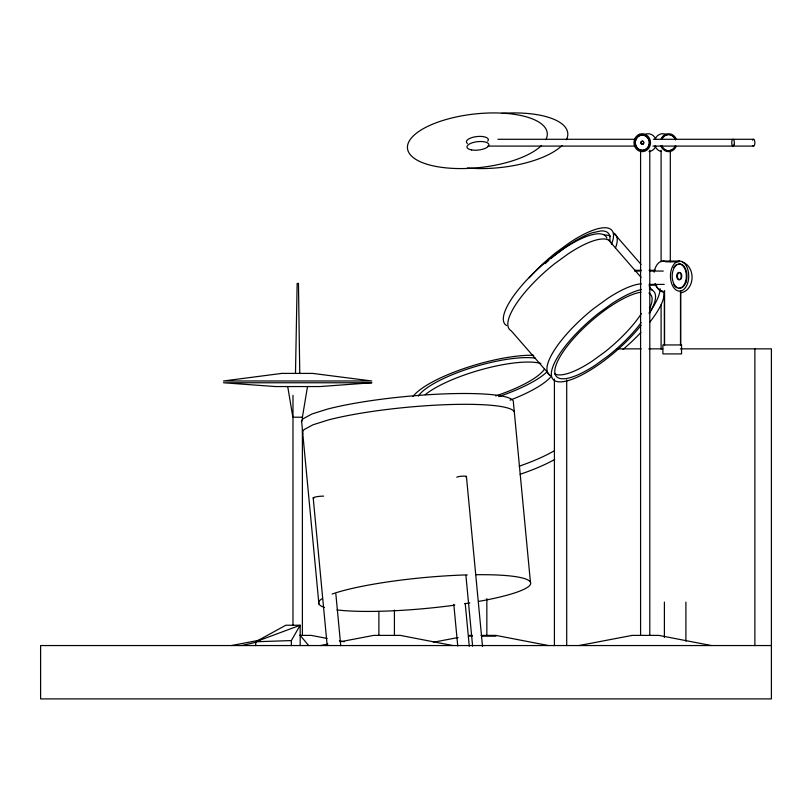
<?xml version="1.0" encoding="UTF-8"?>
<svg xmlns="http://www.w3.org/2000/svg" width="812" height="812" viewBox="0 0 812 812"><rect width="100%" height="100%" fill="white"/><g stroke="black" fill="none" stroke-linecap="round" stroke-linejoin="round"><path stroke-width="1.22" d="M295.487 373.408L297.151 283.429L298.461 283.429L299.76 373.408M302.399 421.012L302.399 417.206L307.515 386.553M291.346 645.55L291.346 640.566L300.176 625.24L285.804 625.24L255.719 641.764L255.719 645.55M241.773 645.55L256.45 642.16M231.43 645.55L259.901 640.12M320.456 645.55L327.886 644.129M340.258 641.774L373.682 635.39L400.286 635.39L452.842 645.55M433.375 642.241L458.13 637.521M578.997 645.55L632.213 635.39L658.826 635.39L711.383 645.55M291.346 640.566L255.719 641.764L300.176 625.24L300.176 645.55M497.918 139.288L635.989 139.288M653.406 139.288L753.556 139.288M487.799 146.089L635.644 146.089M652.929 146.089L753.556 146.089M662.998 261.068L679.583 261.068A15.022 9.145 -90 0 1 687.51 283.611A15.022 9.145 -90 0 1 671.666 283.611A15.022 9.145 -90 0 1 679.583 261.068M665.83 261.819L679.157 261.819M635.136 270.294L641.46 270.294M649.042 270.294L655.355 270.294M634.507 271.056L640.769 271.056M649.529 271.056L663.302 271.056M649.204 284.413L664.236 284.413M649.042 285.185L656.624 285.185M617.221 348.855L641.216 348.855M648.798 348.855L662.683 348.855M680.365 348.855L771.4 348.855L771.4 698.899L40.6 698.899L40.6 645.55L771.4 645.55M302.399 417.206L292.848 417.206L287.732 386.553M299.638 635.39L311.26 635.39L327.145 638.465M469.265 635.39L472.269 635.39M481.049 635.39L495.878 635.39L548.435 645.55M469.265 636.192L472.269 636.192M481.506 636.192L495.878 636.192M339.375 640.82L344.258 641.774M641.033 264.367L613.882 233.227A66.888 20.117 -41.1 0 1 615.526 247.772M608.665 240.159L641.094 277.369M649.224 286.697L652.178 290.077M300.176 635.39L308.692 645.55M530.429 582.113L513.265 400.925A106.504 15.458 -5.4 0 0 440.784 394.043A106.504 15.458 -5.4 0 0 327.226 409.167L312.031 413.958L303.353 418.616A106.504 15.458 -5.4 0 0 301.76 422.808L318.913 603.996M466.433 476.482L482.531 646.525M465.936 575.657L472.614 646.2M465.215 603.357L469.285 646.281M453.806 604.341L457.745 646.007M335.853 593.948L340.756 645.702M313.199 497.868L327.185 645.581M754.876 348.855L754.876 645.55M685.896 602.098L685.896 641.267M680.689 291.802L680.689 344.948M680.497 290.544L680.497 344.948M670.306 150.291L670.306 261.748M664.571 290.544L664.571 344.948M664.368 291.802L664.368 344.948M664.399 602.098L664.399 637.471M661.1 150.291L661.1 261.748M661.1 304.815L661.1 349.14M649.793 150.291L649.793 635.39M640.587 150.291L640.587 635.39M566.705 379.894L566.705 645.55M554.413 379.001L554.413 645.55M486.845 598.606L486.845 635.39M394.419 610.116L394.419 635.39M378.889 611.385L378.889 635.39M302.399 429.893L302.399 635.39M292.99 395.322L292.99 625.24M611.781 243.478A66.888 20.117 -41.1 0 0 569.77 242.555L556.169 252.441A66.888 20.117 -41.1 0 0 529.272 277.755M609.639 241.286A62.331 18.737 -41.1 0 0 600.819 230.943L592.121 232.821A62.331 18.737 -41.1 0 0 550.739 258.693M545.096 263.687A62.331 18.737 -41.1 0 1 548.831 260.337M664.094 292.269A66.888 20.117 -41.1 0 1 649.641 322.334M640.922 332.423A66.888 20.117 -41.1 0 1 623.048 349.414M660.044 288.595A66.888 20.117 -41.1 0 1 649.062 312.945M506.668 325.592A66.888 20.117 -41.1 0 1 550.171 258.49L563.772 248.604A66.888 20.117 -41.1 0 1 606.929 238.139M649.346 289.102A66.888 20.117 -41.1 0 1 649.326 313.584M641.033 325.368A66.888 20.117 -41.1 0 1 556.565 381.447A66.888 20.117 -41.1 0 1 598.2 313.584L611.801 303.698A66.888 20.117 -41.1 0 1 641.399 289.539M648.93 293.091A62.443 18.777 -41.1 0 1 649.549 308.875M641.125 322.668A62.443 18.777 -41.1 0 1 608.32 355.737L595.622 364.964A62.443 18.777 -41.1 0 1 561.244 354.692A62.443 18.777 -41.1 0 1 640.983 292.208M611.781 244.392A66.888 20.117 -41.1 0 0 568.288 253.78L554.687 263.667A66.888 20.117 -41.1 0 0 511.184 330.768L550.272 375.621A66.888 20.117 -41.1 0 1 593.775 308.509L607.376 298.623A66.888 20.117 -41.1 0 1 641.307 283.845M604.432 235.094A62.331 18.737 -41.1 0 1 610.441 236.17M641.45 313.493A62.443 18.777 -41.1 0 1 604.95 351.87L592.252 361.096A62.443 18.777 -41.1 0 1 554.566 373.814M654.167 272.213A15.022 9.145 -90 0 1 665.373 261.586M662.998 291.122A15.022 9.145 -90 0 1 655.081 283.611M678.954 263.951A12.15 7.389 -90 0 1 686.343 276.1A12.15 7.389 -90 0 1 678.954 288.24M677.035 287.834A12.15 7.389 -90 0 1 673.727 284.687M673.727 267.513A12.15 7.389 -90 0 1 677.035 264.367M680.517 278.668A3.634 2.213 -90 0 1 677.533 278.881A3.634 2.213 -90 0 1 677.137 274.02A3.634 2.213 -90 0 1 680.06 272.954M680.872 274.283A3.634 2.213 -90 0 1 680.872 277.917M682.364 262.154A15.499 12.292 -90 0 1 692.017 278.577A15.499 12.292 -90 0 1 680.354 292.777M663.82 292.442A15.499 12.292 -90 0 1 655.304 283.916M475.964 574.713A106.504 15.458 -5.4 0 1 530.703 583.016A106.504 15.458 -5.4 0 1 478.461 601.448M469.833 602.92A106.504 15.458 -5.4 0 1 464.738 603.722M454.791 605.153A106.504 15.458 -5.4 0 1 336.98 609.913M324.536 607.447A106.504 15.458 -5.4 0 1 322.019 598.677M332.128 594.049A106.504 15.458 -5.4 0 1 467.225 574.886M302.785 433.618A106.504 15.458 -5.4 0 1 304.368 429.426L313.056 424.767L328.251 419.977A106.504 15.458 -5.4 0 1 441.809 404.853A106.504 15.458 -5.4 0 1 514.29 411.735M313.909 498.304A6.77 0.985 -5.4 0 1 315.442 496.974A6.77 0.985 -5.4 0 1 323.623 496.132M456.78 477.212A4.923 0.71 -5.4 0 1 463.347 476.116A4.923 0.71 -5.4 0 1 465.814 476.898M541.543 145.45A70.289 26.897 -6.3 0 1 424.25 163.334A70.289 26.897 -6.3 0 1 459.825 116.228A70.289 26.897 -6.3 0 1 545.887 139.705M467.418 143.48A11.033 4.222 -6.3 0 1 476.908 136.558A11.033 4.222 -6.3 0 1 487.677 141.237M645.124 134.335A8.952 8.272 -90 0 1 655.832 139.451M655.68 146.312A8.952 8.272 -90 0 1 649.001 151.59M547.542 371.307A73.283 18.656 -16.3 0 1 498.71 396.642M413.014 396.52A73.283 18.656 -16.3 0 1 464.281 368.435A73.283 18.656 -16.3 0 1 533.728 355.291M544.537 368.993A66.98 17.052 -16.3 0 1 495.736 395.931M418.363 396.104A66.98 17.052 -16.3 0 1 469.539 368.384A66.98 17.052 -16.3 0 1 535.423 358.153M554.687 459.48A73.283 18.656 -16.3 0 1 520.137 474.279M551.226 376.372A73.283 18.656 -16.3 0 1 510.048 400.174M425.234 394.662A66.98 17.052 -16.3 0 1 483.424 369.084A66.98 17.052 -16.3 0 1 540.853 363.482M554.373 450.741A73.283 18.656 -16.3 0 1 519.101 466.22M676.345 139.451A8.952 8.272 -90 0 0 669.9 133.838L667.738 133.777A8.952 8.272 -90 0 0 661.059 139.065M676.193 146.312A8.952 8.272 -90 0 1 668.428 151.641A8.952 8.272 -90 0 1 660.907 145.916M501.654 113.396A70.289 26.897 -6.3 0 1 566.4 139.705M562.056 145.45A70.289 26.897 -6.3 0 1 467.397 167.952M666.104 134.498A8.952 8.272 -90 0 0 659.77 134.335L657.872 135.452A8.952 8.272 -90 0 0 655.193 139.065M661.486 151.54A8.952 8.272 -90 0 1 655.04 145.916M752.633 140.283A3.4 1.299 -90 0 1 754.389 140.08A3.4 1.299 -90 0 1 754.622 144.637A3.4 1.299 -90 0 1 752.907 145.632M675.594 139.765A8.09 7.481 -90 0 0 669.768 134.69L667.667 134.64A8.09 7.481 -90 0 0 661.628 139.41M675.462 145.957A8.09 7.481 -90 0 1 668.449 150.778A8.09 7.481 -90 0 1 661.648 145.612M661.78 139.41A8.09 7.481 -90 0 1 667.819 134.64M669.616 134.69A8.09 7.481 -90 0 1 675.442 139.765M675.31 145.957A8.09 7.481 -90 0 1 668.296 150.778A8.09 7.481 -90 0 1 661.496 145.612M639.267 134.335L637.369 135.452A8.952 8.272 -90 0 0 638.252 150.535A8.952 8.272 -90 0 0 650.503 143.288A8.952 8.272 -90 0 0 639.267 134.335M281.754 373.408L223.513 380.98L371.734 380.98L312.742 373.408L281.754 373.408M371.734 382.767L320.009 386.553L275.39 386.553L223.513 382.767L371.734 382.767M681.542 344.948L662.907 344.948L662.907 353.91L681.542 353.91L681.542 344.948M681.146 278.668A3.634 2.213 -90 0 0 680.162 272.588A3.634 2.213 -90 0 0 677.452 277.034A3.634 2.213 -90 0 0 681.146 278.668M685.988 282.17A12.15 7.389 -90 0 0 679.583 263.951A12.15 7.389 -90 0 0 673.178 282.17A12.15 7.389 -90 0 0 685.988 282.17M734.17 144.384A3.4 1.299 -90 0 0 733.043 139.288A3.4 1.299 -90 0 0 731.916 144.384A3.4 1.299 -90 0 0 734.17 144.384M471.63 149.936A11.033 4.222 -6.3 0 0 488.865 145.216A11.033 4.222 -6.3 0 0 473.305 142.455A11.033 4.222 -6.3 0 0 471.63 149.936M643.327 143.633A1.502 1.391 -90 0 0 642.465 141.197A1.502 1.391 -90 0 0 640.952 143.227A1.502 1.391 -90 0 0 643.327 143.633M647.763 147.5A7.663 7.085 -90 0 0 643.337 135.107A7.663 7.085 -90 0 0 635.644 145.45A7.663 7.085 -90 0 0 647.763 147.5M647.915 147.5A7.663 7.085 -90 0 0 643.49 135.107A7.663 7.085 -90 0 0 635.796 145.45A7.663 7.085 -90 0 0 647.915 147.5M643.48 143.633A1.502 1.391 -90 0 0 642.617 141.197A1.502 1.391 -90 0 0 641.104 143.227A1.502 1.391 -90 0 0 643.48 143.633"/></g></svg>
